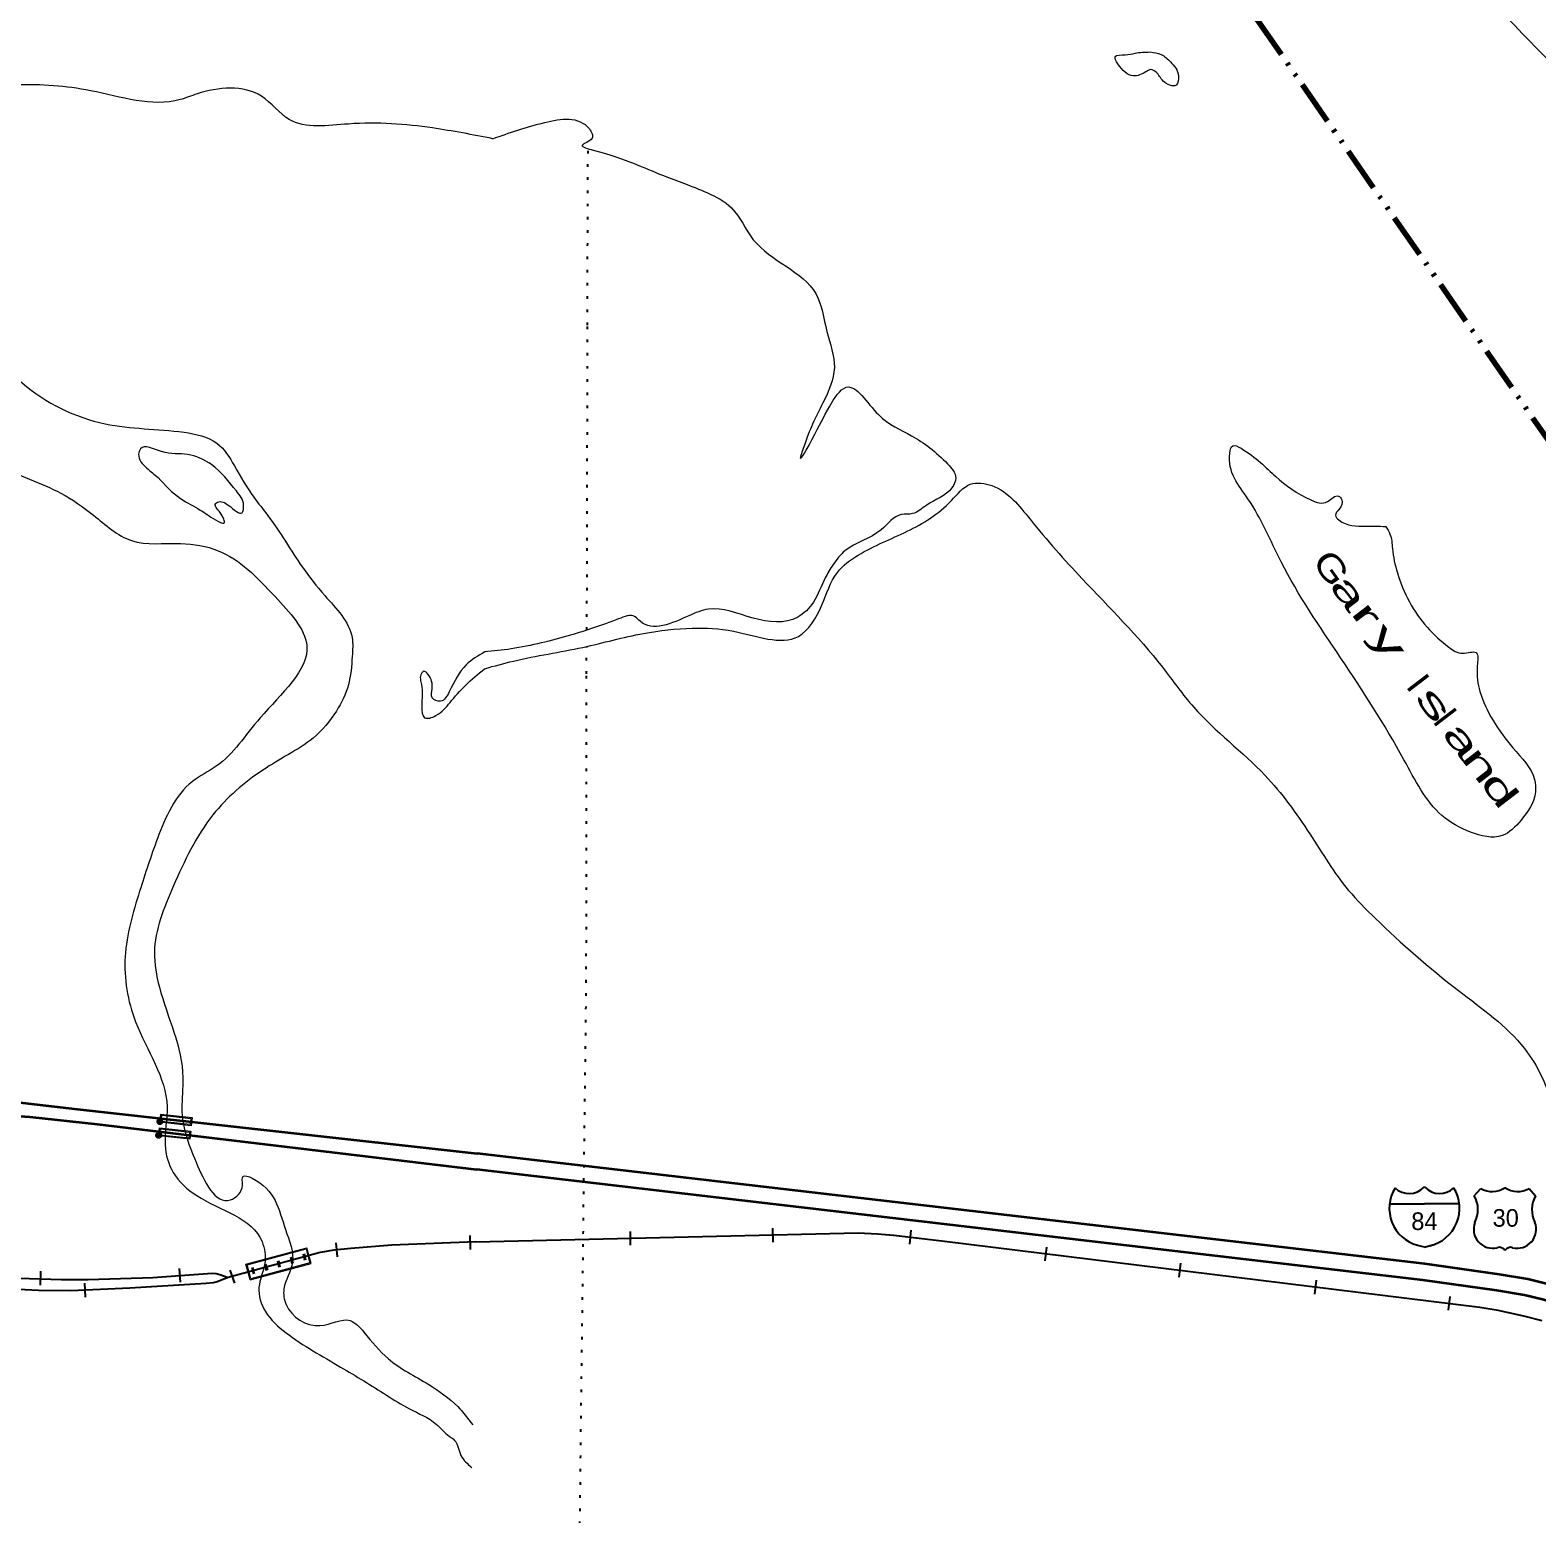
# Model space of a CAD drawing. Header units: feet. Extents: x -481249 to -254670, y -730376 to -544252.
# Drawn here: x -356234 to -344259, y -715753 to -703960 of the extents above; entities that cross this region are included whole.
import ezdxf
from ezdxf.enums import TextEntityAlignment as Align

# ---------------------------------------------------------------- set-up
doc = ezdxf.new("R2010")
doc.units = ezdxf.units.FT
doc.header["$LTSCALE"] = 70
doc.header["$PDMODE"] = 32
doc.header["$PDSIZE"] = 35
doc.linetypes.add('DASH_DOUBLE_DOT', pattern=[9.2, 5, -1.2, 0.3, -1.2, 0.3, -1.2])
doc.linetypes.add('DOTTED', pattern=[1.5, 0.3, -1.2])
for name, color, linetype, lineweight in [('10', 7, 'DASH_DOUBLE_DOT', 70), ('15', 7, 'Continuous', 25), ('16', 7, 'Continuous', 25), ('18', 7, 'Continuous', 35), ('34', 7, 'Continuous', 25), ('39', 7, 'Continuous', 13), ('42', 7, 'Continuous', 13), ('55', 7, 'Continuous', 13), ('6', 7, 'DOTTED', 25)]:
    doc.layers.add(name, color=color, linetype=linetype, lineweight=lineweight)

msp = doc.modelspace()

# ---------------------------------------------------------------- linework, layer by layer
at = {"layer": '10'}
msp.add_lwpolyline([(-352512.66, -701703.34), (-346491.03, -703863.54), (-341192.96, -711518.83), (-332250.38, -713368.73), (-324595.17, -713400.17), (-320603.16, -711979.72)], dxfattribs=at)
at = {"layer": '15'}
for p, q in [((-345155.14, -713157.04), (-345152.24, -713154.13)), ((-345149.07, -713156.51), (-345152.5, -713154.13)), ((-345427.85, -713288.51), (-345151.44, -713288.51)), ((-345151.44, -713634.09), (-345215.33, -713616.13)), ((-345151.97, -713634.35), (-345088.34, -713615.61))]:
    msp.add_line(p, q, dxfattribs=at)
msp.add_lwpolyline([(-344876.08, -713288.51), (-345151.97, -713288.51), (-345151.44, -713288.51)], dxfattribs=at)
for centre, radius, start, end in [((-345125.22, -713323.61), 306.13, 148.44436, 254.43378), ((-345273.82, -713041.01), 165.66, 227.34248, 315.8117), ((-345030.13, -713041.01), 165.66, 224.18831, 312.69403), ((-345178.73, -713323.61), 306.13, 283.08087, 31.62484)]:
    msp.add_arc(centre, radius, start, end, dxfattribs=at)
at = {"layer": '16'}
for p, q in [((-344755.85, -713224.86), (-344704.54, -713166.1)), ((-344512.78, -713160.13), (-344513.06, -713160.33)), ((-344320.69, -713166.01), (-344269.3, -713224.86))]:
    msp.add_line(p, q, dxfattribs=at)
for centre, radius, start, end in [((-344948.83, -713335.49), 222.05, 332.97043, 29.75871), ((-344613.46, -713008.44), 182.07, 239.97227, 303.45418), ((-344411.68, -713008.94), 181.52, 236.33975, 300.08743), ((-344411.69, -713008.44), 182.07, 236.54582, 236.59441), ((-344076.33, -713335.49), 222.05, 150.24129, 207.02957), ((-344609.64, -713490.39), 151.42, 159.09177, 283.81923), ((-344415.52, -713490.39), 151.42, 256.18077, 20.90823)]:
    msp.add_arc(centre, radius, start, end, dxfattribs=at)
for centre, major_axis, start_param, end_param in [((-344554.3, -713689.21), (-19.56, 51.67), 4.95877769, 6.28318531), ((-344470.85, -713689.21), (19.56, 51.67), 0, 1.32637542)]:
    msp.add_ellipse(centre, major_axis=major_axis, ratio=0.929097, start_param=start_param, end_param=end_param, dxfattribs=at)
at = {"layer": '18'}
for points in [[(-360348.47, -712899.97), (-359905.61, -712697.31), (-359854.14, -712679.37), (-359807.1, -712669.96), (-359512.61, -712644.03), (-357111.31, -712479.41), (-356555, -712467.05), (-356360.34, -712476.98), (-355858.1, -712535.31), (-352681.89, -712887.42)], [(-360316.69, -712967.9), (-360054.05, -712860.56), (-359980.15, -712840.32), (-359870.6, -712815.85), (-359705.97, -712792.32), (-359595.43, -712780.56), (-359437.85, -712764.08), (-356783.27, -712593.35), (-356452.07, -712585.22), (-356353.29, -712589.93), (-356235.69, -712596.99), (-355698.21, -712656.34), (-352683.85, -713016.97)], [(-341619.52, -714902.85), (-341924.38, -714796.78), (-342148.7, -714708.3), (-343497.3, -714158.39), (-343728.2, -714072.22), (-343984.86, -713983.74), (-344170.35, -713927.64), (-344329.96, -713888.79), (-344556.32, -713850.38), (-345148.11, -713766.37), (-352681.89, -712887.42)], [(-342756.99, -714591.21), (-343543.81, -714279.27), (-343771.95, -714194.13), (-344024.73, -714106.99), (-344204.44, -714052.64), (-344356.14, -714015.71), (-344576.26, -713978.36), (-345164.72, -713894.83), (-352683.85, -713016.97)]]:
    msp.add_lwpolyline(points, dxfattribs=at)
for p in [(-355202.01, -712635.97), (-355212.49, -712744.37)]:
    msp.add_point(p, dxfattribs=at)
at = {"layer": '34'}
for p, q in [((-350333.21, -713483.29), (-350330.66, -713593.87)), ((-353803.63, -713598.69), (-353793.09, -713708.8)), ((-352739.88, -713541.63), (-352735.79, -713652.16)), ((-351466.24, -713507.8), (-351463.7, -713618.38)), ((-349233.33, -713498.51), (-349246.18, -713608.37)), ((-348155.47, -713632.31), (-348169, -713742.09)), ((-356152.76, -713934.08), (-356148.93, -713823.54)), ((-355038.41, -713912.42), (-355046.35, -713802.09)), ((-354647.75, -713815.1), (-354609.05, -713918.72)), ((-347091, -713760.93), (-347104.53, -713870.71)), ((-355801.9, -713920.05), (-355796.79, -714030.54)), ((-346013.69, -713896.39), (-346027.22, -714006.17)), ((-344949.22, -714025.01), (-344962.75, -714134.79))]:
    msp.add_line(p, q, dxfattribs=at)
at = {"layer": '34', "lineweight": 13}
for p, q in [((-354519.27, -713767.15), (-354034.15, -713637.23)), ((-354000.23, -713763.9), (-354034.15, -713637.23)), ((-354485.34, -713893.82), (-354519.27, -713767.15)), ((-354485.34, -713893.82), (-354000.23, -713763.9))]:
    msp.add_line(p, q, dxfattribs=at)
for points in [[(-352692.53, -713590.39), (-353358.81, -713615.02), (-353685.36, -713643.41), (-353821.29, -713656.43), (-353929.97, -713675.22), (-354660.62, -713874.16)], [(-344215.33, -714218.77), (-344362.01, -714179.92), (-344564.77, -714136.76), (-344711.45, -714110.86), (-348966.09, -713586.27), (-349370.68, -713538.93), (-349500.11, -713528.14), (-349653.26, -713521.67), (-352692.54, -713591.55)], [(-357198.23, -713819.84), (-356323.41, -713880.05), (-355984.03, -713891.81), (-355772.28, -713891.81), (-355257.71, -713874.57), (-354787.03, -713840.68), (-354755.9, -713843.56), (-354725.32, -713850.62), (-354660.62, -713874.16)], [(-354660.62, -713874.16), (-354748.84, -713907.11), (-354780.61, -713915.35), (-354834.48, -713922.03), (-355441.72, -713957.72), (-355911.67, -713979.43), (-356167.54, -713976.55), (-357382.78, -713915.73)]]:
    msp.add_lwpolyline(points, dxfattribs=at)
at = {"layer": '34'}
for points in [[(-352692.49, -713591.49), (-353358.74, -713616.12), (-353685.26, -713644.51), (-353821.14, -713657.52), (-353929.73, -713676.3), (-354660.33, -713875.22)], [(-344215.65, -714219.82), (-344362.27, -714180.99), (-344564.98, -714137.84), (-344711.61, -714111.95), (-348966.22, -713587.36), (-349370.79, -713540.02), (-349500.18, -713529.24), (-349653.27, -713522.77), (-352692.51, -713592.65)], [(-357198.15, -713818.74), (-356323.35, -713878.95), (-355984.01, -713890.71), (-355772.3, -713890.71), (-355257.77, -713873.47), (-354787.02, -713839.58), (-354755.72, -713842.47), (-354725.01, -713849.56), (-354660.24, -713873.13)], [(-354660.24, -713875.19), (-354748.51, -713908.16), (-354780.4, -713916.43), (-354834.38, -713923.13), (-355441.66, -713958.82), (-355911.65, -713980.53), (-356167.57, -713977.65), (-357382.83, -713916.83)]]:
    msp.add_lwpolyline(points, dxfattribs=at)
at = {"layer": '34', "lineweight": 13}
msp.add_lwpolyline([(-354509.47, -713772.81), (-354039.8, -713647.03), (-354010.02, -713758.24), (-354479.68, -713884.02)], close=True, dxfattribs=at)
at = {"layer": '34', "linetype": 'DOTTED', "lineweight": 100}
msp.add_arc((-374024.64, -639883.54), 76480.18, 284.81412, 285.1719, dxfattribs=at)
at = {"layer": '39'}
for points in [[(-352498.19, -700740.21), (-352364.24, -700729.8), (-351754.22, -700751.71), (-351228.15, -700757.33), (-350962.29, -700806.27), (-350808.36, -700832.8), (-349916.75, -700977.88), (-349402.98, -701063.67), (-348939.05, -701101.18), (-348627.14, -701140.23), (-348229.06, -701137.43), (-347771.26, -701211.01), (-347349.84, -701384.73), (-347024.56, -701592.24), (-346873.1, -701741.08), (-346835.44, -701833.42), (-346733.68, -701901.9), (-346567.81, -701942.51), (-346512.1, -702022.88), (-346480.22, -702057.07), (-346442.17, -702045.15), (-346318.2, -702057.56), (-345863.08, -702313.59), (-345501.99, -702571.33), (-345366.52, -702718.11), (-345357.04, -702856.49), (-345197.78, -703061.49), (-344717.77, -703610.32), (-344207.74, -704157.24), (-343598.09, -704808.73), (-343185.91, -705311.24), (-342871.17, -705659.07), (-342310.75, -706105.9), (-342082.37, -706308.25)], [(-347332.19, -704133.65), (-347452.25, -704143.31), (-347530.32, -704157.11), (-347610.38, -704170.9), (-347588.59, -704227.1), (-347464.93, -704323.72), (-347366.8, -704291.94), (-347326.72, -704274.02), (-347284.79, -704294.2), (-347229.05, -704364.54), (-347125.15, -704396.94), (-347106.87, -704324.82), (-347170.46, -704212.34), (-347244.25, -704153.97), (-347332.19, -704133.65)], [(-352556.11, -704822.83), (-353035.61, -704737.86), (-353703.16, -704706.19), (-354174.59, -704669.92), (-354395.37, -704485.7), (-354907.11, -704466.76), (-355041.94, -704512.52), (-355752.81, -704442.02), (-356340.08, -704395.71), (-356566.48, -704415.82), (-356925.19, -704565.9), (-357030.54, -704754.47), (-357119.46, -705031.51), (-356994.44, -705991.72), (-356712.23, -706321.32), (-356297.99, -706763.45), (-355637.66, -707089.62), (-355010.75, -707156.65), (-354750.24, -707243.36), (-354609.42, -707424.19), (-354455.8, -707673.39), (-354346.3, -707815.59), (-354069.58, -708229.28), (-353891.55, -708454.85), (-353675.4, -708787.31), (-353674.06, -708937.65), (-353704.06, -709163.61), (-353799.78, -709372.38), (-353985.62, -709587.61), (-354179.93, -709716.51), (-354384.17, -709841.22), (-354780.53, -710197.09), (-355096.67, -710766.8), (-355245.94, -711289.31), (-355206.84, -711566.57), (-355019.57, -712287.35), (-355027.9, -712531.73), (-354915.4, -712956.58), (-354642.69, -713257.96), (-354577.92, -713214.99), (-354546.58, -713139.37), (-354541.34, -713069.32), (-354469.6, -713084.6), (-354204.77, -713492.06), (-354149.53, -713761.59), (-354217.14, -713964.85), (-354199.34, -714089.42), (-353930.26, -714256.45), (-353689.51, -714216.55), (-353581.12, -714308.63), (-353386.84, -714520.45), (-353066.4, -714724.45), (-352835.49, -714900.84), (-352716.18, -715044.11)], [(-352556.11, -704822.83), (-352143.14, -704694.37), (-351789.27, -704745.58), (-351767.55, -704819.83), (-351845.77, -704875.73), (-351757.9, -704914.1), (-351200.57, -705116.3), (-350855.02, -705251.69), (-350659.44, -705372.59), (-350486.36, -705625.75), (-349989.89, -706054.34), (-349901.01, -706355.36), (-349842.08, -706642.26), (-349933.15, -706922.68), (-350015.81, -707092.85), (-350084.49, -707271.09), (-350112.84, -707363.23), (-350020.27, -707215.14), (-349879.24, -706948.91), (-349748.65, -706798.93), (-349491.43, -707016.26), (-349228.01, -707183.48), (-348942.81, -707406.91), (-348877.22, -707519.39), (-348907.52, -707597.49), (-349108.07, -707735.23), (-349220.35, -707803.05), (-349310.39, -707810.8), (-349468.87, -707930.61), (-349757.55, -708098.15), (-349851.98, -708208.14), (-349914.39, -708312.21), (-350009.13, -708506.4), (-350133.61, -708626.32), (-350487.69, -708633.26), (-350843.49, -708562), (-350999.72, -708615.65), (-351385.95, -708658.58), (-351425.82, -708622.37), (-351557.91, -708640.01), (-351940.46, -708769.17), (-352410.95, -708878), (-352621.25, -708902.61)], [(-362779.1, -705750.68), (-362765.98, -705574.54), (-362705.97, -705461.34), (-362579.52, -705437.49), (-362488.99, -705521.24), (-362468.73, -705619.8), (-362354.18, -705589.73), (-362297.96, -705464.44), (-362272.04, -705356.66), (-362092.05, -705245.56), (-361519, -705191.4), (-361230.58, -705170.37), (-361055.68, -705121.3), (-361002.48, -705054.08), (-360960.57, -704946.58), (-360821.25, -704872.85), (-360800.5, -704831.12), (-360725.33, -704878.53), (-360622.52, -704946.46), (-360370.48, -704946.84), (-360052.59, -705068.62), (-359654.42, -705175.77), (-358786.04, -705275.07), (-358485.82, -705378.5), (-357963.1, -705567.99), (-357681.49, -705931.65), (-357456.62, -706336.41), (-357160.56, -706900.75), (-356754.69, -707250.55), (-356489.6, -707417.51), (-355989.47, -707640.67), (-355730.52, -707815.54), (-355428.05, -708017.22), (-355038.39, -708040.04), (-354739.36, -708097.36), (-354287.74, -708461.98), (-354034.59, -708851.2), (-354404.82, -709425.98), (-354755.69, -709810.7), (-354943.86, -709931.69), (-355221.94, -710385.81), (-355363.37, -710804.24), (-355478.58, -711323.34), (-355395.75, -711841.87), (-355145.67, -712517.65), (-355161.02, -712820.02), (-355096.9, -713039.6), (-354910.12, -713223.23), (-354390.51, -713589.04), (-354369.57, -713761.77), (-354414.97, -713953.38), (-354364.35, -714144.67), (-354199.32, -714313.89), (-353766.06, -714586), (-353401.95, -714808.8), (-353219.86, -714918.19), (-353005.98, -715040.17), (-352917.45, -715123.88), (-352860.24, -715168.97), (-352810.34, -715288.09), (-352723.47, -715383.65)], [(-355216.1, -707516.42), (-355307.81, -707440.09), (-355371.89, -707330.75), (-355357.14, -707288.91), (-355189.49, -707309.87), (-354981.87, -707333.53), (-354793.25, -707412.97), (-354594.93, -707622.87), (-354536.93, -707736.11), (-354549.99, -707796.01), (-354654.98, -707738.07), (-354744.54, -707712.45), (-354758.72, -707722.23), (-354724, -707794.99), (-354693.46, -707877.69), (-354761.02, -707852.46), (-354881.66, -707774.2), (-355038.07, -707683.29), (-355216.1, -707516.42)], [(-345460.08, -707904.78), (-345622.1, -707902.28), (-345831.95, -707853.52), (-345859.81, -707815.34), (-345829.62, -707767.31), (-345809.34, -707693.19), (-345835.23, -707663.03), (-345921.41, -707706.88), (-346055.39, -707694.44), (-346332.74, -707509.13), (-346609.94, -707283.72), (-346675.87, -707263.47), (-346700.1, -707323.55), (-346555.44, -707684.89), (-346291.29, -708186.95), (-345818.07, -708948.29), (-345315.04, -709759.86), (-345012.66, -710201.88), (-344785.12, -710334.91), (-344535.18, -710361.74), (-344384.69, -710239.89), (-344269.82, -710013.68), (-344277.46, -709917.41), (-344448.53, -709664.26), (-344710.89, -709216.34), (-344732.13, -709013.77), (-344741.73, -708907.48), (-344847.77, -708913.17), (-344957.61, -708864.71), (-345131.04, -708705.78), (-345367.45, -708273.98), (-345406.73, -708081.38), (-345426.3, -707965.03), (-345460.08, -707904.78)], [(-352622.42, -709035.29), (-352391.31, -708974.3), (-351840.81, -708865.71), (-351358.3, -708754.91), (-350972.08, -708713.98), (-350644.11, -708737.04), (-350128.18, -708778.72), (-349943.23, -708534.67), (-349818.21, -708270.4), (-349651.66, -708132.56), (-349262.88, -707943.27), (-348911.9, -707699.74), (-348761.39, -707569.87), (-348589.4, -707580.42), (-348286.35, -707848.01), (-347872.06, -708320.46), (-347234.6, -709024.16), (-346985.76, -709341.71), (-346419.7, -709882.79), (-346063.39, -710349.04), (-345755.03, -710797.1), (-345543.82, -711018.3), (-344881.88, -711593.76), (-344357.52, -712054.51), (-344222.32, -712273.47), (-344079.48, -712586.68), (-343716.77, -712944.68), (-343268.09, -713316.98), (-342761.54, -713725.55), (-342367.03, -714137.78), (-341836.56, -714568.48), (-341573.04, -714707.63), (-341035.15, -714761.4), (-340195.22, -714820.11), (-339625.39, -714890.03), (-339001.41, -714926.02), (-338623.21, -714889.08), (-338217.18, -714900.35), (-337449.11, -714916.73), (-337207.15, -714937.52), (-336893.19, -714962.54), (-336402.72, -714861.79), (-335958.57, -714843.1), (-335378.26, -714786.73), (-334967.87, -714701.77), (-334667.88, -714718.73), (-334471.58, -714647.15), (-334363.52, -714635.45), (-334039.42, -714624.41), (-333699.02, -714535.22), (-333022.21, -714350.83), (-332325.2, -714114.36), (-331814.45, -713939.49), (-331492.42, -713946.49), (-330228.22, -713950.35), (-329956.42, -714017.35), (-329786.49, -714041.93), (-329244.66, -714113.76), (-328134.37, -714087.08), (-327601.75, -713946.36), (-327149.27, -713841.48), (-326878.6, -713675.89), (-326708.82, -713740.57), (-326477.32, -713883.63), (-325917.66, -713999.63), (-325163.9, -714098.18), (-325055.77, -714070.44), (-325025.73, -714060.5), (-324919.92, -714114.96), (-324589.94, -714136.02), (-323735.76, -714128.61), (-323225.23, -714009.87), (-322990.72, -713886.28), (-322794.18, -713752.54), (-322538.03, -713723.25), (-321990.28, -713815.15), (-321500.03, -713770.54), (-321237.46, -713630.99), (-320983.04, -713531.52), (-320820.45, -713437.42), (-320622.81, -713403.95)], [(-352621.25, -708902.61), (-352767.08, -709003.55), (-352902.93, -709219.65), (-352972.27, -709294.6), (-353037.8, -709267.4), (-353038.52, -709195.24), (-353072.46, -709078.4), (-353104.06, -709055.8), (-353124.38, -709073.49), (-353123.94, -709161.68), (-353121.03, -709336.1), (-353098.59, -709424.68), (-353010.28, -709408.18), (-352896.42, -709303.94), (-352773.99, -709167.78), (-352622.42, -709035.29)]]:
    msp.add_spline(points, degree=3, dxfattribs=at)
at = {"layer": '55'}
for points in [[(-355195.59, -712576.32), (-354947.02, -712603.05), (-354953.97, -712667.67), (-355202.54, -712640.94)], [(-355193.73, -712633.84), (-355188.49, -712585.13), (-354955.83, -712610.14), (-354961.07, -712658.85)], [(-355206.07, -712684.72), (-354957.5, -712711.45), (-354964.45, -712776.07), (-355213.02, -712749.34)], [(-355204.21, -712742.24), (-355198.97, -712693.53), (-354966.31, -712718.54), (-354971.55, -712767.25)]]:
    msp.add_lwpolyline(points, close=True, dxfattribs=at)
at = {"layer": '6'}
for points in [[(-351809.62, -708727.65), (-351805.6, -708015.7), (-351805.15, -706305.43), (-351799.86, -704899.93)], [(-352067.4, -729130.78), (-352018.01, -726693.69), (-351939.56, -722135.46), (-351813.57, -711529.36), (-351811.59, -709076.33), (-351810.39, -708863.87)]]:
    msp.add_lwpolyline(points, dxfattribs=at)

# ---------------------------------------------------------------- texts
at = {"layer": '15'}
msp.add_text('84', height=140, dxfattribs=at).set_placement((-345152.52, -713496.62), align=Align.CENTER)
at = {"layer": '16'}
msp.add_text('30', height=140, dxfattribs=at).set_placement((-344506.23, -713470.64), align=Align.CENTER)
at = {"layer": '42'}
for s, rotation, width, p in [('G', 305.357, 1.3, (-346051.49, -708182.72)), ('a', 306.353, 1.85, (-345913.06, -708377.82)), ('r', 307.464, 2.1, (-345745.08, -708591.78)), ('y', 307.464, 2.1, (-345604.01, -708767.96)), ('I', 307.464, 1.1, (-345306.37, -709175.94)), ('s', 307.464, 2.05, (-345235.65, -709268.22)), ('l', 307.464, 1.1, (-345090.15, -709458.11)), ('a', 307.464, 1.9, (-345019.43, -709550.39)), ('n', 307.464, 1.9, (-344868.17, -709747.78)), ('d', 307.464, 1.9, (-344716.9, -709945.17))]:
    msp.add_text(s, height=200.2, rotation=rotation, dxfattribs=dict(at, width=width)).set_placement(p)

doc.saveas('drawing.dxf')
